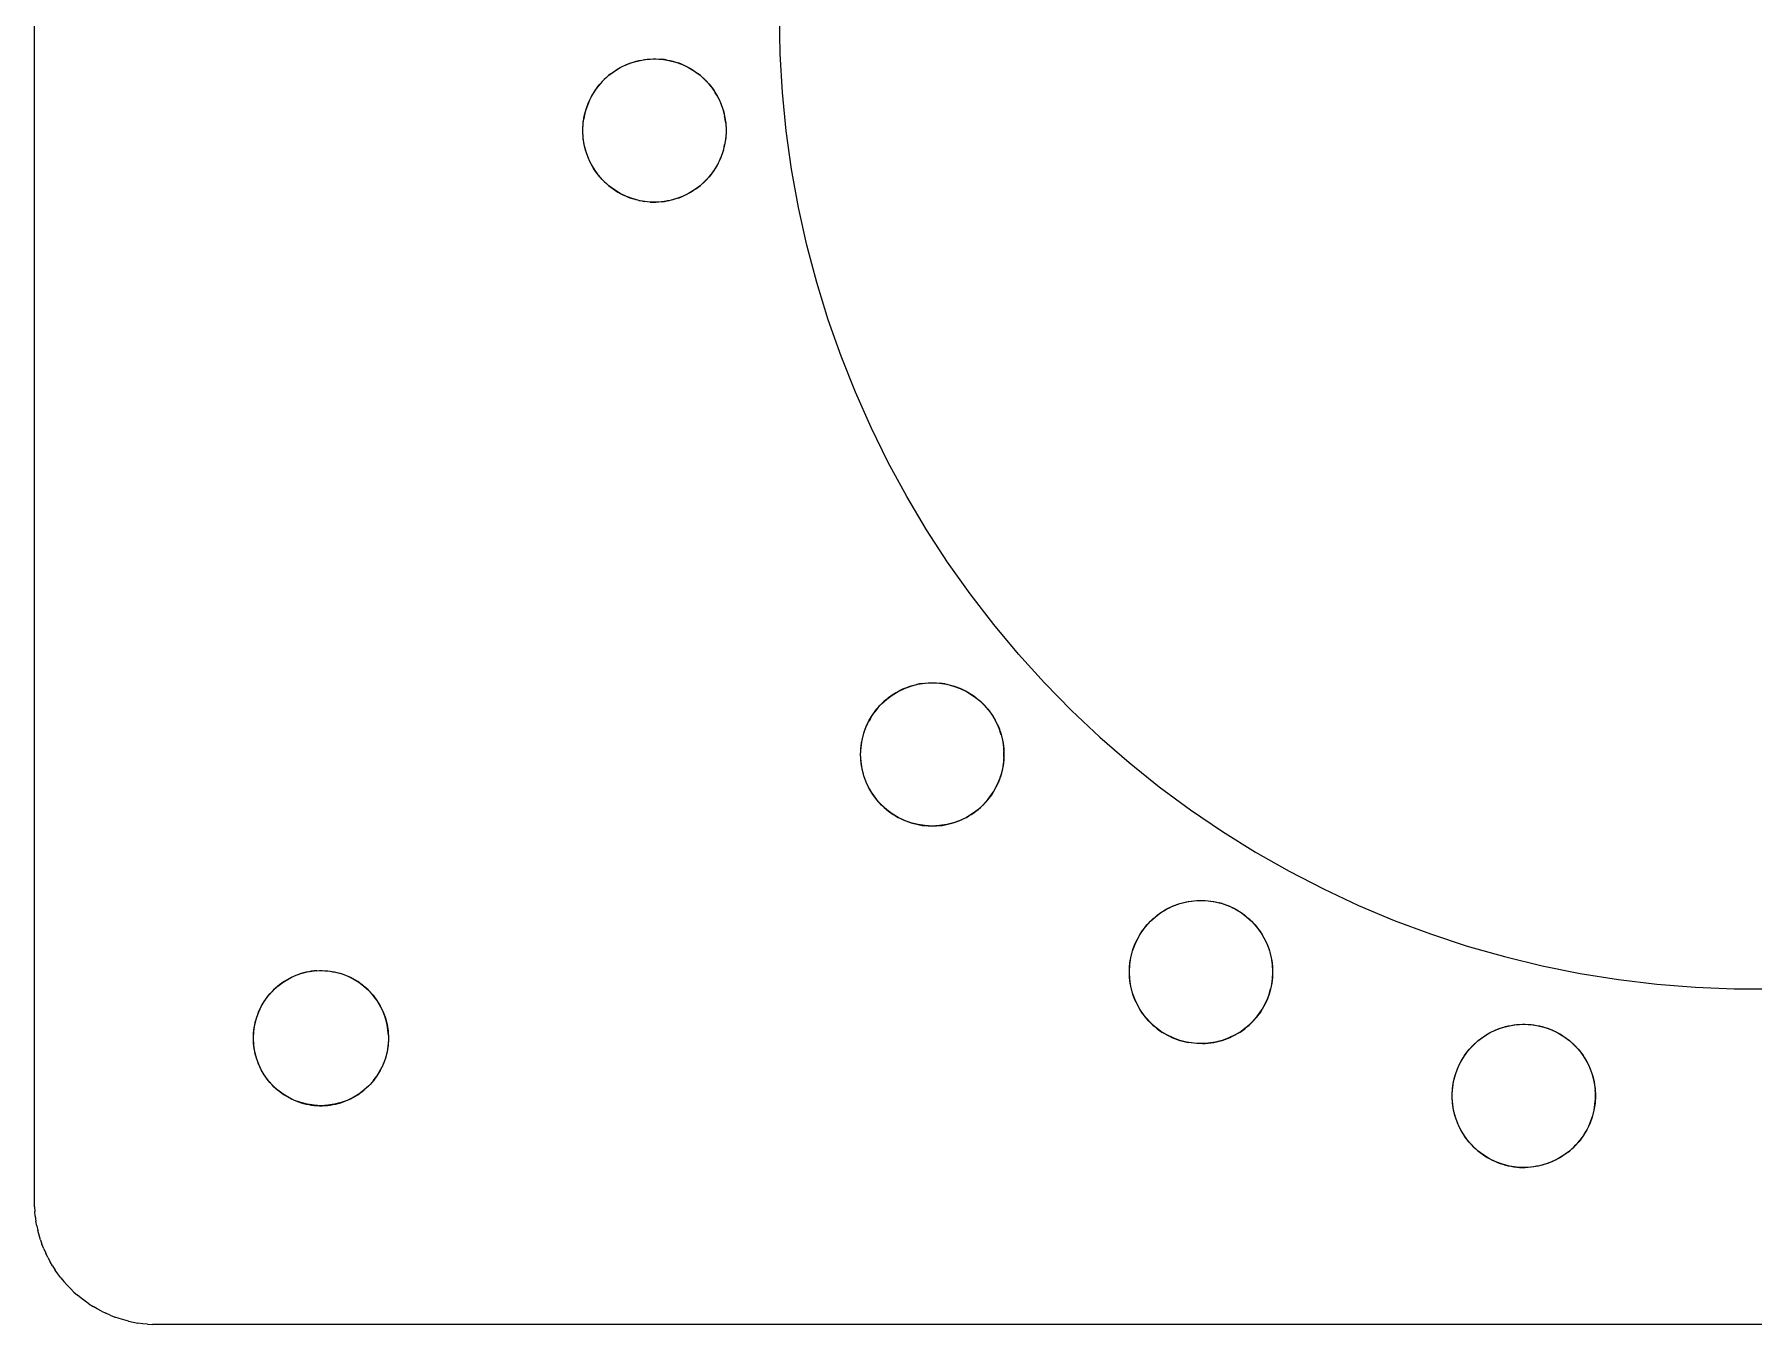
# Model space of a CAD drawing. Header units: millimetres. Extents: x -50 to 192, y -197 to 32.
# Drawn here: x -42 to 0, y -32 to -0.47 of the extents above; entities that cross this region are included whole.
import ezdxf

# ---------------------------------------------------------------- set-up
doc = ezdxf.new("R2010")
doc.units = ezdxf.units.MM
doc.layers.add('TOP_XY', color=7, linetype='Continuous')

msp = doc.modelspace()

# ---------------------------------------------------------------- linework, layer by layer
for centre, radius in [((-26.852, -2.822), 1.75), ((-20.065, -18.067), 1.75), ((-13.5, -23.383), 1.75), ((-35, -25), 1.65), ((-5.614, -26.41), 1.75)]:
    msp.add_circle(centre, radius)
at = {"layer": 'TOP_XY'}
for p, q in [((-42, -29), (-42, 29)), ((-23.781, -0.946), (-23.8, 0)), ((-27.687, -1.284), (-27.625, -1.252)), ((-27.625, -1.252), (-27.562, -1.223)), ((-27.562, -1.223), (-27.498, -1.196)), ((-27.498, -1.196), (-27.432, -1.171)), ((-27.432, -1.171), (-27.366, -1.15)), ((-27.366, -1.15), (-27.299, -1.13)), ((-27.299, -1.13), (-27.232, -1.114)), ((-27.232, -1.114), (-27.164, -1.1)), ((-27.164, -1.1), (-27.095, -1.089)), ((-27.095, -1.089), (-27.026, -1.081)), ((-27.026, -1.081), (-26.956, -1.075)), ((-26.956, -1.075), (-26.887, -1.073)), ((-26.887, -1.073), (-26.817, -1.073)), ((-26.817, -1.073), (-26.748, -1.075)), ((-26.748, -1.075), (-26.678, -1.081)), ((-26.609, -1.089), (-26.678, -1.081)), ((-26.541, -1.1), (-26.609, -1.089)), ((-26.541, -1.1), (-26.472, -1.114)), ((-26.472, -1.114), (-26.405, -1.13)), ((-26.405, -1.13), (-26.338, -1.15)), ((-26.338, -1.15), (-26.272, -1.171)), ((-26.207, -1.196), (-26.272, -1.171)), ((-26.142, -1.223), (-26.207, -1.196)), ((-26.142, -1.223), (-26.079, -1.252)), ((-26.079, -1.252), (-26.018, -1.284)), ((-23.725, -1.891), (-23.781, -0.946)), ((-28.173, -1.674), (-28.217, -1.727)), ((-28.126, -1.622), (-28.173, -1.674)), ((-28.077, -1.573), (-28.126, -1.622)), ((-28.027, -1.525), (-28.077, -1.573)), ((-27.974, -1.479), (-28.027, -1.525)), ((-27.92, -1.436), (-27.974, -1.479)), ((-27.92, -1.436), (-27.864, -1.394)), ((-27.864, -1.394), (-27.806, -1.355)), ((-27.806, -1.355), (-27.747, -1.318)), ((-27.747, -1.318), (-27.687, -1.284)), ((-26.018, -1.284), (-25.957, -1.318)), ((-25.957, -1.318), (-25.898, -1.355)), ((-25.898, -1.355), (-25.84, -1.394)), ((-25.84, -1.394), (-25.784, -1.436)), ((-25.73, -1.479), (-25.784, -1.436)), ((-25.678, -1.525), (-25.73, -1.479)), ((-25.678, -1.525), (-25.627, -1.573)), ((-25.627, -1.573), (-25.578, -1.622)), ((-25.578, -1.622), (-25.532, -1.674)), ((-25.532, -1.674), (-25.487, -1.727)), ((-28.437, -2.081), (-28.466, -2.145)), ((-28.407, -2.018), (-28.437, -2.081)), ((-28.373, -1.957), (-28.407, -2.018)), ((-28.338, -1.898), (-28.373, -1.957)), ((-28.3, -1.839), (-28.338, -1.898)), ((-28.26, -1.782), (-28.3, -1.839)), ((-28.217, -1.727), (-28.26, -1.782)), ((-25.487, -1.727), (-25.445, -1.782)), ((-25.445, -1.782), (-25.404, -1.839)), ((-25.404, -1.839), (-25.366, -1.898)), ((-25.331, -1.957), (-25.366, -1.898)), ((-25.298, -2.018), (-25.331, -1.957)), ((-25.298, -2.018), (-25.267, -2.081)), ((-25.267, -2.081), (-25.239, -2.145)), ((-23.631, -2.833), (-23.725, -1.891)), ((-28.568, -2.477), (-28.58, -2.545)), ((-28.553, -2.409), (-28.568, -2.477)), ((-28.535, -2.341), (-28.553, -2.409)), ((-28.514, -2.275), (-28.535, -2.341)), ((-28.491, -2.209), (-28.514, -2.275)), ((-28.466, -2.145), (-28.491, -2.209)), ((-25.239, -2.145), (-25.213, -2.209)), ((-25.213, -2.209), (-25.19, -2.275)), ((-25.19, -2.275), (-25.169, -2.341)), ((-25.169, -2.341), (-25.152, -2.409)), ((-25.152, -2.409), (-25.137, -2.477)), ((-25.124, -2.545), (-25.137, -2.477)), ((-28.602, -2.822), (-28.601, -2.753)), ((-28.601, -2.892), (-28.602, -2.822)), ((-28.601, -2.753), (-28.597, -2.683)), ((-28.597, -2.961), (-28.601, -2.892)), ((-28.597, -2.683), (-28.59, -2.614)), ((-28.59, -2.614), (-28.58, -2.545)), ((-25.115, -2.614), (-25.124, -2.545)), ((-25.115, -2.614), (-25.108, -2.683)), ((-25.108, -2.683), (-25.103, -2.753)), ((-25.103, -2.892), (-25.108, -2.961)), ((-25.103, -2.753), (-25.102, -2.822)), ((-25.102, -2.822), (-25.103, -2.892)), ((-23.5, -3.77), (-23.631, -2.833)), ((-28.59, -3.031), (-28.597, -2.961)), ((-28.58, -3.099), (-28.59, -3.031)), ((-28.568, -3.168), (-28.58, -3.099)), ((-28.553, -3.236), (-28.568, -3.168)), ((-28.535, -3.303), (-28.553, -3.236)), ((-28.514, -3.37), (-28.535, -3.303)), ((-25.169, -3.303), (-25.19, -3.37)), ((-25.169, -3.303), (-25.152, -3.236)), ((-25.152, -3.236), (-25.137, -3.168)), ((-25.124, -3.099), (-25.137, -3.168)), ((-25.115, -3.031), (-25.124, -3.099)), ((-25.108, -2.961), (-25.115, -3.031)), ((-28.491, -3.435), (-28.514, -3.37)), ((-28.466, -3.5), (-28.491, -3.435)), ((-28.437, -3.564), (-28.466, -3.5)), ((-28.407, -3.626), (-28.437, -3.564)), ((-28.373, -3.687), (-28.407, -3.626)), ((-28.338, -3.747), (-28.373, -3.687)), ((-28.3, -3.805), (-28.338, -3.747)), ((-25.404, -3.805), (-25.366, -3.747)), ((-25.331, -3.687), (-25.366, -3.747)), ((-25.298, -3.626), (-25.331, -3.687)), ((-25.298, -3.626), (-25.267, -3.564)), ((-25.267, -3.564), (-25.239, -3.5)), ((-25.213, -3.435), (-25.239, -3.5)), ((-25.19, -3.37), (-25.213, -3.435)), ((-23.331, -4.701), (-23.5, -3.77)), ((-28.26, -3.862), (-28.3, -3.805)), ((-28.217, -3.917), (-28.26, -3.862)), ((-28.173, -3.971), (-28.217, -3.917)), ((-28.126, -4.022), (-28.173, -3.971)), ((-28.077, -4.072), (-28.126, -4.022)), ((-28.077, -4.072), (-28.027, -4.12)), ((-28.027, -4.12), (-27.974, -4.165)), ((-27.974, -4.165), (-27.92, -4.209)), ((-25.784, -4.209), (-25.73, -4.165)), ((-25.678, -4.12), (-25.73, -4.165)), ((-25.627, -4.072), (-25.678, -4.12)), ((-25.578, -4.022), (-25.627, -4.072)), ((-25.532, -3.971), (-25.578, -4.022)), ((-25.487, -3.917), (-25.532, -3.971)), ((-25.445, -3.862), (-25.487, -3.917)), ((-25.445, -3.862), (-25.404, -3.805)), ((-27.92, -4.209), (-27.864, -4.25)), ((-27.864, -4.25), (-27.806, -4.289)), ((-27.806, -4.289), (-27.747, -4.326)), ((-27.747, -4.326), (-27.687, -4.36)), ((-27.687, -4.36), (-27.625, -4.392)), ((-27.625, -4.392), (-27.562, -4.422)), ((-27.562, -4.422), (-27.498, -4.449)), ((-27.498, -4.449), (-27.432, -4.473)), ((-27.432, -4.473), (-27.366, -4.495)), ((-27.299, -4.514), (-27.366, -4.495)), ((-27.232, -4.531), (-27.299, -4.514)), ((-27.232, -4.531), (-27.164, -4.544)), ((-27.164, -4.544), (-27.095, -4.555)), ((-27.026, -4.564), (-27.095, -4.555)), ((-26.956, -4.569), (-27.026, -4.564)), ((-26.956, -4.569), (-26.887, -4.572)), ((-26.887, -4.572), (-26.817, -4.572)), ((-26.748, -4.569), (-26.817, -4.572)), ((-26.678, -4.564), (-26.748, -4.569)), ((-26.678, -4.564), (-26.609, -4.555)), ((-26.609, -4.555), (-26.541, -4.544)), ((-26.472, -4.531), (-26.541, -4.544)), ((-26.405, -4.514), (-26.472, -4.531)), ((-26.338, -4.495), (-26.405, -4.514)), ((-26.272, -4.473), (-26.338, -4.495)), ((-26.272, -4.473), (-26.207, -4.449)), ((-26.207, -4.449), (-26.142, -4.422)), ((-26.079, -4.392), (-26.142, -4.422)), ((-26.018, -4.36), (-26.079, -4.392)), ((-25.957, -4.326), (-26.018, -4.36)), ((-25.898, -4.289), (-25.957, -4.326)), ((-25.84, -4.25), (-25.898, -4.289)), ((-25.84, -4.25), (-25.784, -4.209)), ((-23.126, -5.625), (-23.331, -4.701)), ((-22.884, -6.54), (-23.126, -5.625)), ((-22.606, -7.445), (-22.884, -6.54)), ((-22.292, -8.337), (-22.606, -7.445)), ((-21.943, -9.217), (-22.292, -8.337)), ((-21.559, -10.082), (-21.943, -9.217)), ((-21.141, -10.931), (-21.559, -10.082)), ((-20.69, -11.763), (-21.141, -10.931)), ((-20.206, -12.576), (-20.69, -11.763)), ((-19.69, -13.37), (-20.206, -12.576)), ((-19.143, -14.142), (-19.69, -13.37)), ((-18.565, -14.892), (-19.143, -14.142)), ((-17.959, -15.618), (-18.565, -14.892)), ((-17.324, -16.32), (-17.959, -15.618)), ((-20.579, -16.394), (-20.512, -16.375)), ((-20.512, -16.375), (-20.445, -16.358)), ((-20.376, -16.344), (-20.445, -16.358)), ((-20.308, -16.333), (-20.376, -16.344)), ((-20.308, -16.333), (-20.239, -16.325)), ((-20.239, -16.325), (-20.169, -16.32)), ((-20.169, -16.32), (-20.1, -16.317)), ((-20.1, -16.317), (-20.03, -16.317)), ((-20.03, -16.317), (-19.961, -16.32)), ((-19.961, -16.32), (-19.891, -16.325)), ((-19.822, -16.333), (-19.891, -16.325)), ((-19.753, -16.344), (-19.822, -16.333)), ((-19.753, -16.344), (-19.685, -16.358)), ((-19.685, -16.358), (-19.618, -16.375)), ((-19.618, -16.375), (-19.551, -16.394)), ((-16.661, -16.996), (-17.324, -16.32)), ((-21.29, -16.817), (-21.239, -16.769)), ((-21.187, -16.723), (-21.239, -16.769)), ((-21.133, -16.68), (-21.187, -16.723)), ((-21.133, -16.68), (-21.077, -16.639)), ((-21.077, -16.639), (-21.019, -16.599)), ((-21.019, -16.599), (-20.96, -16.563)), ((-20.96, -16.563), (-20.899, -16.528)), ((-20.838, -16.496), (-20.899, -16.528)), ((-20.775, -16.467), (-20.838, -16.496)), ((-20.775, -16.467), (-20.71, -16.44)), ((-20.71, -16.44), (-20.645, -16.416)), ((-20.645, -16.416), (-20.579, -16.394)), ((-19.551, -16.394), (-19.485, -16.416)), ((-19.485, -16.416), (-19.419, -16.44)), ((-19.419, -16.44), (-19.355, -16.467)), ((-19.355, -16.467), (-19.292, -16.496)), ((-19.23, -16.528), (-19.292, -16.496)), ((-19.17, -16.563), (-19.23, -16.528)), ((-19.17, -16.563), (-19.111, -16.599)), ((-19.111, -16.599), (-19.053, -16.639)), ((-19.053, -16.639), (-18.997, -16.68)), ((-18.997, -16.68), (-18.943, -16.723)), ((-18.943, -16.723), (-18.89, -16.769)), ((-18.89, -16.769), (-18.84, -16.817)), ((-21.586, -17.202), (-21.619, -17.263)), ((-21.551, -17.142), (-21.586, -17.202)), ((-21.551, -17.142), (-21.513, -17.083)), ((-21.513, -17.083), (-21.472, -17.027)), ((-21.43, -16.972), (-21.472, -17.027)), ((-21.385, -16.918), (-21.43, -16.972)), ((-21.385, -16.918), (-21.339, -16.867)), ((-21.339, -16.867), (-21.29, -16.817)), ((-18.84, -16.817), (-18.791, -16.867)), ((-18.744, -16.918), (-18.791, -16.867)), ((-18.7, -16.972), (-18.744, -16.918)), ((-18.7, -16.972), (-18.657, -17.027)), ((-18.657, -17.027), (-18.617, -17.083)), ((-18.617, -17.083), (-18.579, -17.142)), ((-18.579, -17.142), (-18.544, -17.202)), ((-18.544, -17.202), (-18.51, -17.263)), ((-16.661, -16.996), (-15.972, -17.645)), ((-21.765, -17.653), (-21.748, -17.586)), ((-21.748, -17.586), (-21.727, -17.519)), ((-21.727, -17.519), (-21.704, -17.453)), ((-21.704, -17.453), (-21.678, -17.389)), ((-21.678, -17.389), (-21.65, -17.325)), ((-21.65, -17.325), (-21.619, -17.263)), ((-18.51, -17.263), (-18.48, -17.325)), ((-18.48, -17.325), (-18.451, -17.389)), ((-18.451, -17.389), (-18.426, -17.453)), ((-18.403, -17.519), (-18.426, -17.453)), ((-18.382, -17.586), (-18.403, -17.519)), ((-18.382, -17.586), (-18.364, -17.653)), ((-21.815, -18.067), (-21.814, -17.997)), ((-21.814, -17.997), (-21.809, -17.927)), ((-21.809, -17.927), (-21.802, -17.858)), ((-21.802, -17.858), (-21.793, -17.789)), ((-21.793, -17.789), (-21.78, -17.721)), ((-21.78, -17.721), (-21.765, -17.653)), ((-18.364, -17.653), (-18.349, -17.721)), ((-18.349, -17.721), (-18.337, -17.789)), ((-18.337, -17.789), (-18.327, -17.858)), ((-18.327, -17.858), (-18.32, -17.927)), ((-18.32, -17.927), (-18.316, -17.997)), ((-18.315, -18.067), (-18.316, -17.997)), ((-15.972, -17.645), (-15.258, -18.266)), ((-21.814, -18.136), (-21.815, -18.067)), ((-21.809, -18.206), (-21.814, -18.136)), ((-21.802, -18.275), (-21.809, -18.206)), ((-21.793, -18.344), (-21.802, -18.275)), ((-21.78, -18.412), (-21.793, -18.344)), ((-21.765, -18.48), (-21.78, -18.412)), ((-18.349, -18.412), (-18.364, -18.48)), ((-18.337, -18.344), (-18.349, -18.412)), ((-18.327, -18.275), (-18.337, -18.344)), ((-18.32, -18.206), (-18.327, -18.275)), ((-18.316, -18.136), (-18.32, -18.206)), ((-18.316, -18.136), (-18.315, -18.067)), ((-15.258, -18.266), (-14.52, -18.858)), ((-21.748, -18.547), (-21.765, -18.48)), ((-21.727, -18.614), (-21.748, -18.547)), ((-21.704, -18.68), (-21.727, -18.614)), ((-21.678, -18.744), (-21.704, -18.68)), ((-21.65, -18.808), (-21.678, -18.744)), ((-21.619, -18.87), (-21.65, -18.808)), ((-21.586, -18.931), (-21.619, -18.87)), ((-18.51, -18.87), (-18.544, -18.931)), ((-18.48, -18.808), (-18.51, -18.87)), ((-18.451, -18.744), (-18.48, -18.808)), ((-18.426, -18.68), (-18.451, -18.744)), ((-18.403, -18.614), (-18.426, -18.68)), ((-18.382, -18.547), (-18.403, -18.614)), ((-18.364, -18.48), (-18.382, -18.547)), ((-14.52, -18.858), (-13.759, -19.42)), ((-21.551, -18.991), (-21.586, -18.931)), ((-21.513, -19.05), (-21.551, -18.991)), ((-21.472, -19.106), (-21.513, -19.05)), ((-21.43, -19.162), (-21.472, -19.106)), ((-21.385, -19.215), (-21.43, -19.162)), ((-21.339, -19.267), (-21.385, -19.215)), ((-21.29, -19.316), (-21.339, -19.267)), ((-21.29, -19.316), (-21.239, -19.364)), ((-18.89, -19.364), (-18.84, -19.316)), ((-18.84, -19.316), (-18.791, -19.267)), ((-18.791, -19.267), (-18.744, -19.215)), ((-18.744, -19.215), (-18.7, -19.162)), ((-18.7, -19.162), (-18.657, -19.106)), ((-18.657, -19.106), (-18.617, -19.05)), ((-18.617, -19.05), (-18.579, -18.991)), ((-18.544, -18.931), (-18.579, -18.991)), ((-21.239, -19.364), (-21.187, -19.41)), ((-21.187, -19.41), (-21.133, -19.453)), ((-21.133, -19.453), (-21.077, -19.494)), ((-21.077, -19.494), (-21.019, -19.534)), ((-21.019, -19.534), (-20.96, -19.57)), ((-20.96, -19.57), (-20.899, -19.605)), ((-20.899, -19.605), (-20.838, -19.637)), ((-20.838, -19.637), (-20.775, -19.666)), ((-20.775, -19.666), (-20.71, -19.693)), ((-20.71, -19.693), (-20.645, -19.717)), ((-20.645, -19.717), (-20.579, -19.739)), ((-20.579, -19.739), (-20.512, -19.758)), ((-19.618, -19.758), (-19.551, -19.739)), ((-19.551, -19.739), (-19.485, -19.717)), ((-19.485, -19.717), (-19.419, -19.693)), ((-19.419, -19.693), (-19.355, -19.666)), ((-19.355, -19.666), (-19.292, -19.637)), ((-19.292, -19.637), (-19.23, -19.605)), ((-19.23, -19.605), (-19.17, -19.57)), ((-19.17, -19.57), (-19.111, -19.534)), ((-19.111, -19.534), (-19.053, -19.494)), ((-19.053, -19.494), (-18.997, -19.453)), ((-18.997, -19.453), (-18.943, -19.41)), ((-18.943, -19.41), (-18.89, -19.364)), ((-13.759, -19.42), (-12.976, -19.952)), ((-20.512, -19.758), (-20.445, -19.775)), ((-20.445, -19.775), (-20.376, -19.789)), ((-20.376, -19.789), (-20.308, -19.8)), ((-20.308, -19.8), (-20.239, -19.808)), ((-20.239, -19.808), (-20.169, -19.813)), ((-20.169, -19.813), (-20.1, -19.816)), ((-20.1, -19.816), (-20.03, -19.816)), ((-20.03, -19.816), (-19.961, -19.813)), ((-19.961, -19.813), (-19.891, -19.808)), ((-19.891, -19.808), (-19.822, -19.8)), ((-19.822, -19.8), (-19.753, -19.789)), ((-19.753, -19.789), (-19.685, -19.775)), ((-19.685, -19.775), (-19.618, -19.758)), ((-12.976, -19.952), (-12.172, -20.452)), ((-12.172, -20.452), (-11.349, -20.92)), ((-11.349, -20.92), (-10.509, -21.354)), ((-10.509, -21.354), (-9.652, -21.755)), ((-14.335, -21.844), (-14.273, -21.813)), ((-14.273, -21.813), (-14.21, -21.783)), ((-14.21, -21.783), (-14.146, -21.756)), ((-14.146, -21.756), (-14.08, -21.732)), ((-14.08, -21.732), (-14.014, -21.71)), ((-14.014, -21.71), (-13.947, -21.691)), ((-13.947, -21.691), (-13.88, -21.674)), ((-13.88, -21.674), (-13.811, -21.661)), ((-13.811, -21.661), (-13.743, -21.65)), ((-13.743, -21.65), (-13.674, -21.641)), ((-13.674, -21.641), (-13.604, -21.636)), ((-13.604, -21.636), (-13.535, -21.633)), ((-13.535, -21.633), (-13.465, -21.633)), ((-13.465, -21.633), (-13.396, -21.636)), ((-13.396, -21.636), (-13.326, -21.641)), ((-13.326, -21.641), (-13.257, -21.65)), ((-13.257, -21.65), (-13.189, -21.661)), ((-13.189, -21.661), (-13.12, -21.674)), ((-13.12, -21.674), (-13.053, -21.691)), ((-12.986, -21.71), (-13.053, -21.691)), ((-12.986, -21.71), (-12.92, -21.732)), ((-12.92, -21.732), (-12.854, -21.756)), ((-12.854, -21.756), (-12.79, -21.783)), ((-12.79, -21.783), (-12.727, -21.813)), ((-12.727, -21.813), (-12.665, -21.844)), ((-9.652, -21.755), (-8.779, -22.122)), ((-14.865, -22.288), (-14.82, -22.234)), ((-14.82, -22.234), (-14.774, -22.183)), ((-14.774, -22.183), (-14.725, -22.133)), ((-14.725, -22.133), (-14.674, -22.085)), ((-14.674, -22.085), (-14.622, -22.04)), ((-14.622, -22.04), (-14.568, -21.996)), ((-14.568, -21.996), (-14.512, -21.955)), ((-14.512, -21.955), (-14.454, -21.916)), ((-14.454, -21.916), (-14.395, -21.879)), ((-14.395, -21.879), (-14.335, -21.844)), ((-12.665, -21.844), (-12.605, -21.879)), ((-12.605, -21.879), (-12.546, -21.916)), ((-12.546, -21.916), (-12.488, -21.955)), ((-12.488, -21.955), (-12.432, -21.996)), ((-12.432, -21.996), (-12.378, -22.04)), ((-12.378, -22.04), (-12.326, -22.085)), ((-12.326, -22.085), (-12.275, -22.133)), ((-12.275, -22.133), (-12.226, -22.183)), ((-12.226, -22.183), (-12.18, -22.234)), ((-12.18, -22.234), (-12.135, -22.288)), ((-8.779, -22.122), (-7.893, -22.453)), ((-15.113, -22.705), (-15.085, -22.641)), ((-15.085, -22.641), (-15.054, -22.579)), ((-15.054, -22.579), (-15.021, -22.518)), ((-15.021, -22.518), (-14.986, -22.458)), ((-14.986, -22.458), (-14.948, -22.4)), ((-14.948, -22.4), (-14.908, -22.343)), ((-14.908, -22.343), (-14.865, -22.288)), ((-12.135, -22.288), (-12.092, -22.343)), ((-12.092, -22.343), (-12.052, -22.4)), ((-12.052, -22.4), (-12.014, -22.458)), ((-12.014, -22.458), (-11.979, -22.518)), ((-11.979, -22.518), (-11.946, -22.579)), ((-11.946, -22.579), (-11.915, -22.641)), ((-11.915, -22.641), (-11.887, -22.705)), ((-7.893, -22.453), (-6.994, -22.749)), ((-15.228, -23.105), (-15.216, -23.037)), ((-15.216, -23.037), (-15.2, -22.969)), ((-15.2, -22.969), (-15.183, -22.902)), ((-15.183, -22.902), (-15.162, -22.835)), ((-15.162, -22.835), (-15.139, -22.77)), ((-15.139, -22.77), (-15.113, -22.705)), ((-11.887, -22.705), (-11.861, -22.77)), ((-11.861, -22.77), (-11.838, -22.835)), ((-11.838, -22.835), (-11.817, -22.902)), ((-11.817, -22.902), (-11.8, -22.969)), ((-11.8, -22.969), (-11.784, -23.037)), ((-11.784, -23.037), (-11.772, -23.105)), ((-6.994, -22.749), (-6.084, -23.009)), ((-6.084, -23.009), (-5.164, -23.233)), ((-35.729, -23.52), (-35.787, -23.55)), ((-35.669, -23.492), (-35.729, -23.52)), ((-35.609, -23.466), (-35.669, -23.492)), ((-35.547, -23.443), (-35.609, -23.466)), ((-35.485, -23.423), (-35.547, -23.443)), ((-35.422, -23.405), (-35.485, -23.423)), ((-35.358, -23.389), (-35.422, -23.405)), ((-35.294, -23.376), (-35.358, -23.389)), ((-35.229, -23.366), (-35.294, -23.376)), ((-35.164, -23.358), (-35.229, -23.366)), ((-35.098, -23.353), (-35.164, -23.358)), ((-35.098, -23.353), (-35.033, -23.35)), ((-35.033, -23.35), (-34.967, -23.35)), ((-34.967, -23.35), (-34.902, -23.353)), ((-34.902, -23.353), (-34.836, -23.358)), ((-34.836, -23.358), (-34.771, -23.366)), ((-34.771, -23.366), (-34.706, -23.376)), ((-34.706, -23.376), (-34.642, -23.389)), ((-34.642, -23.389), (-34.578, -23.405)), ((-34.578, -23.405), (-34.515, -23.423)), ((-34.453, -23.443), (-34.515, -23.423)), ((-34.391, -23.466), (-34.453, -23.443)), ((-34.331, -23.492), (-34.391, -23.466)), ((-34.271, -23.52), (-34.331, -23.492)), ((-34.213, -23.55), (-34.271, -23.52)), ((-15.25, -23.383), (-15.249, -23.313)), ((-15.249, -23.452), (-15.25, -23.383)), ((-15.249, -23.313), (-15.244, -23.244)), ((-15.244, -23.522), (-15.249, -23.452)), ((-15.244, -23.244), (-15.238, -23.174)), ((-15.238, -23.174), (-15.228, -23.105)), ((-11.772, -23.105), (-11.762, -23.174)), ((-11.762, -23.174), (-11.756, -23.244)), ((-11.756, -23.244), (-11.751, -23.313)), ((-11.751, -23.452), (-11.756, -23.522)), ((-11.751, -23.313), (-11.75, -23.383)), ((-11.75, -23.383), (-11.751, -23.452)), ((-5.164, -23.233), (-4.236, -23.42)), ((-4.236, -23.42), (-3.302, -23.57)), ((-36.287, -23.968), (-36.245, -23.917)), ((-36.245, -23.917), (-36.201, -23.869)), ((-36.155, -23.822), (-36.201, -23.869)), ((-36.107, -23.777), (-36.155, -23.822)), ((-36.058, -23.734), (-36.107, -23.777)), ((-36.007, -23.693), (-36.058, -23.734)), ((-35.954, -23.654), (-36.007, -23.693)), ((-35.9, -23.617), (-35.954, -23.654)), ((-35.844, -23.582), (-35.9, -23.617)), ((-35.787, -23.55), (-35.844, -23.582)), ((-34.156, -23.582), (-34.213, -23.55)), ((-34.1, -23.617), (-34.156, -23.582)), ((-34.046, -23.654), (-34.1, -23.617)), ((-33.993, -23.693), (-34.046, -23.654)), ((-33.942, -23.734), (-33.993, -23.693)), ((-33.893, -23.777), (-33.942, -23.734)), ((-33.845, -23.822), (-33.893, -23.777)), ((-33.799, -23.869), (-33.845, -23.822)), ((-33.755, -23.917), (-33.799, -23.869)), ((-33.713, -23.968), (-33.755, -23.917)), ((-15.238, -23.591), (-15.244, -23.522)), ((-15.228, -23.66), (-15.238, -23.591)), ((-15.216, -23.728), (-15.228, -23.66)), ((-15.2, -23.796), (-15.216, -23.728)), ((-15.183, -23.864), (-15.2, -23.796)), ((-15.162, -23.93), (-15.183, -23.864)), ((-15.139, -23.996), (-15.162, -23.93)), ((-11.861, -23.996), (-11.838, -23.93)), ((-11.838, -23.93), (-11.817, -23.864)), ((-11.817, -23.864), (-11.8, -23.796)), ((-11.784, -23.728), (-11.8, -23.796)), ((-11.772, -23.66), (-11.784, -23.728)), ((-11.762, -23.591), (-11.772, -23.66)), ((-11.756, -23.522), (-11.762, -23.591)), ((-3.302, -23.57), (-2.362, -23.682)), ((-2.362, -23.682), (-1.419, -23.758)), ((-1.419, -23.758), (-0.473, -23.795)), ((-0.473, -23.795), (0.473, -23.795)), ((-36.521, -24.361), (-36.495, -24.301)), ((-36.495, -24.301), (-36.466, -24.242)), ((-36.466, -24.242), (-36.434, -24.184)), ((-36.434, -24.184), (-36.401, -24.128)), ((-36.401, -24.128), (-36.365, -24.073)), ((-36.365, -24.073), (-36.327, -24.02)), ((-36.327, -24.02), (-36.287, -23.968)), ((-33.673, -24.02), (-33.713, -23.968)), ((-33.635, -24.073), (-33.673, -24.02)), ((-33.599, -24.128), (-33.635, -24.073)), ((-33.566, -24.184), (-33.599, -24.128)), ((-33.534, -24.242), (-33.566, -24.184)), ((-33.505, -24.301), (-33.534, -24.242)), ((-33.479, -24.361), (-33.505, -24.301)), ((-15.113, -24.06), (-15.139, -23.996)), ((-15.085, -24.124), (-15.113, -24.06)), ((-15.054, -24.186), (-15.085, -24.124)), ((-15.021, -24.248), (-15.054, -24.186)), ((-14.986, -24.307), (-15.021, -24.248)), ((-14.948, -24.366), (-14.986, -24.307)), ((-12.052, -24.366), (-12.014, -24.307)), ((-12.014, -24.307), (-11.979, -24.248)), ((-11.979, -24.248), (-11.946, -24.186)), ((-11.946, -24.186), (-11.915, -24.124)), ((-11.915, -24.124), (-11.887, -24.06)), ((-11.887, -24.06), (-11.861, -23.996)), ((-36.638, -24.804), (-36.629, -24.739)), ((-36.629, -24.739), (-36.617, -24.674)), ((-36.617, -24.674), (-36.603, -24.61)), ((-36.603, -24.61), (-36.586, -24.547)), ((-36.586, -24.547), (-36.567, -24.484)), ((-36.567, -24.484), (-36.545, -24.422)), ((-36.545, -24.422), (-36.521, -24.361)), ((-33.455, -24.422), (-33.479, -24.361)), ((-33.433, -24.484), (-33.455, -24.422)), ((-33.414, -24.547), (-33.433, -24.484)), ((-33.397, -24.61), (-33.414, -24.547)), ((-33.383, -24.674), (-33.397, -24.61)), ((-33.371, -24.739), (-33.383, -24.674)), ((-33.362, -24.804), (-33.371, -24.739)), ((-14.908, -24.423), (-14.948, -24.366)), ((-14.865, -24.478), (-14.908, -24.423)), ((-14.82, -24.531), (-14.865, -24.478)), ((-14.774, -24.583), (-14.82, -24.531)), ((-14.725, -24.632), (-14.774, -24.583)), ((-14.725, -24.632), (-14.674, -24.68)), ((-14.674, -24.68), (-14.622, -24.726)), ((-14.622, -24.726), (-14.568, -24.769)), ((-14.568, -24.769), (-14.512, -24.811)), ((-12.488, -24.811), (-12.432, -24.769)), ((-12.432, -24.769), (-12.378, -24.726)), ((-12.378, -24.726), (-12.326, -24.68)), ((-12.326, -24.68), (-12.275, -24.632)), ((-12.275, -24.632), (-12.226, -24.583)), ((-12.226, -24.583), (-12.18, -24.531)), ((-12.18, -24.531), (-12.135, -24.478)), ((-12.135, -24.478), (-12.092, -24.423)), ((-12.092, -24.423), (-12.052, -24.366)), ((-6.259, -24.783), (-6.194, -24.759)), ((-6.194, -24.759), (-6.128, -24.737)), ((-6.128, -24.737), (-6.061, -24.718)), ((-6.061, -24.718), (-5.993, -24.702)), ((-5.993, -24.702), (-5.925, -24.688)), ((-5.925, -24.688), (-5.856, -24.677)), ((-5.856, -24.677), (-5.787, -24.669)), ((-5.787, -24.669), (-5.718, -24.663)), ((-5.718, -24.663), (-5.648, -24.66)), ((-5.648, -24.66), (-5.579, -24.66)), ((-5.579, -24.66), (-5.509, -24.663)), ((-5.509, -24.663), (-5.44, -24.669)), ((-5.44, -24.669), (-5.371, -24.677)), ((-5.371, -24.677), (-5.302, -24.688)), ((-5.302, -24.688), (-5.234, -24.702)), ((-5.234, -24.702), (-5.166, -24.718)), ((-5.166, -24.718), (-5.099, -24.737)), ((-5.099, -24.737), (-5.033, -24.759)), ((-5.033, -24.759), (-4.968, -24.783)), ((-36.65, -25), (-36.649, -24.934)), ((-36.649, -25.066), (-36.65, -25)), ((-36.649, -24.934), (-36.645, -24.869)), ((-36.645, -25.131), (-36.649, -25.066)), ((-36.645, -24.869), (-36.638, -24.804)), ((-36.638, -25.196), (-36.645, -25.131)), ((-36.629, -25.261), (-36.638, -25.196)), ((-33.362, -25.196), (-33.371, -25.261)), ((-33.355, -24.869), (-33.362, -24.804)), ((-33.355, -25.131), (-33.362, -25.196)), ((-33.351, -24.934), (-33.355, -24.869)), ((-33.351, -25.066), (-33.355, -25.131)), ((-33.351, -24.934), (-33.35, -25)), ((-33.35, -25), (-33.351, -25.066)), ((-14.512, -24.811), (-14.454, -24.85)), ((-14.454, -24.85), (-14.395, -24.886)), ((-14.395, -24.886), (-14.335, -24.921)), ((-14.335, -24.921), (-14.273, -24.953)), ((-14.273, -24.953), (-14.21, -24.982)), ((-14.21, -24.982), (-14.146, -25.009)), ((-14.146, -25.009), (-14.08, -25.034)), ((-14.08, -25.034), (-14.014, -25.055)), ((-14.014, -25.055), (-13.947, -25.075)), ((-13.947, -25.075), (-13.88, -25.091)), ((-13.88, -25.091), (-13.811, -25.105)), ((-13.743, -25.116), (-13.811, -25.105)), ((-13.674, -25.124), (-13.743, -25.116)), ((-13.604, -25.13), (-13.674, -25.124)), ((-13.535, -25.132), (-13.604, -25.13)), ((-13.465, -25.132), (-13.535, -25.132)), ((-13.465, -25.132), (-13.396, -25.13)), ((-13.396, -25.13), (-13.326, -25.124)), ((-13.326, -25.124), (-13.257, -25.116)), ((-13.257, -25.116), (-13.189, -25.105)), ((-13.189, -25.105), (-13.12, -25.091)), ((-13.12, -25.091), (-13.053, -25.075)), ((-13.053, -25.075), (-12.986, -25.055)), ((-12.986, -25.055), (-12.92, -25.034)), ((-12.92, -25.034), (-12.854, -25.009)), ((-12.854, -25.009), (-12.79, -24.982)), ((-12.79, -24.982), (-12.727, -24.953)), ((-12.727, -24.953), (-12.665, -24.921)), ((-12.665, -24.921), (-12.605, -24.886)), ((-12.605, -24.886), (-12.546, -24.85)), ((-12.546, -24.85), (-12.488, -24.811)), ((-6.887, -25.21), (-6.839, -25.16)), ((-6.839, -25.16), (-6.788, -25.113)), ((-6.788, -25.113), (-6.736, -25.067)), ((-6.736, -25.067), (-6.681, -25.023)), ((-6.681, -25.023), (-6.625, -24.982)), ((-6.625, -24.982), (-6.568, -24.943)), ((-6.568, -24.943), (-6.509, -24.906)), ((-6.509, -24.906), (-6.448, -24.872)), ((-6.448, -24.872), (-6.386, -24.84)), ((-6.386, -24.84), (-6.323, -24.81)), ((-6.323, -24.81), (-6.259, -24.783)), ((-4.968, -24.783), (-4.904, -24.81)), ((-4.904, -24.81), (-4.841, -24.84)), ((-4.841, -24.84), (-4.779, -24.872)), ((-4.779, -24.872), (-4.719, -24.906)), ((-4.719, -24.906), (-4.66, -24.943)), ((-4.66, -24.943), (-4.602, -24.982)), ((-4.602, -24.982), (-4.546, -25.023)), ((-4.546, -25.023), (-4.492, -25.067)), ((-4.492, -25.067), (-4.439, -25.113)), ((-4.439, -25.113), (-4.389, -25.16)), ((-4.389, -25.16), (-4.34, -25.21)), ((-36.617, -25.326), (-36.629, -25.261)), ((-36.603, -25.39), (-36.617, -25.326)), ((-36.586, -25.453), (-36.603, -25.39)), ((-36.567, -25.516), (-36.586, -25.453)), ((-36.545, -25.578), (-36.567, -25.516)), ((-36.521, -25.639), (-36.545, -25.578)), ((-33.455, -25.578), (-33.479, -25.639)), ((-33.433, -25.516), (-33.455, -25.578)), ((-33.414, -25.453), (-33.433, -25.516)), ((-33.397, -25.39), (-33.414, -25.453)), ((-33.383, -25.326), (-33.397, -25.39)), ((-33.371, -25.261), (-33.383, -25.326)), ((-7.199, -25.669), (-7.168, -25.606)), ((-7.168, -25.606), (-7.135, -25.545)), ((-7.135, -25.545), (-7.099, -25.485)), ((-7.099, -25.485), (-7.061, -25.427)), ((-7.061, -25.427), (-7.021, -25.37)), ((-7.021, -25.37), (-6.979, -25.315)), ((-6.979, -25.315), (-6.934, -25.262)), ((-6.934, -25.262), (-6.887, -25.21)), ((-4.34, -25.21), (-4.293, -25.262)), ((-4.293, -25.262), (-4.249, -25.315)), ((-4.249, -25.315), (-4.206, -25.37)), ((-4.206, -25.37), (-4.166, -25.427)), ((-4.166, -25.427), (-4.128, -25.485)), ((-4.128, -25.485), (-4.092, -25.545)), ((-4.092, -25.545), (-4.059, -25.606)), ((-4.059, -25.606), (-4.028, -25.669)), ((-36.495, -25.699), (-36.521, -25.639)), ((-36.466, -25.758), (-36.495, -25.699)), ((-36.434, -25.816), (-36.466, -25.758)), ((-36.401, -25.872), (-36.434, -25.816)), ((-36.365, -25.927), (-36.401, -25.872)), ((-36.327, -25.98), (-36.365, -25.927)), ((-36.287, -26.032), (-36.327, -25.98)), ((-36.245, -26.083), (-36.287, -26.032)), ((-33.713, -26.032), (-33.755, -26.083)), ((-33.713, -26.032), (-33.673, -25.98)), ((-33.673, -25.98), (-33.635, -25.927)), ((-33.635, -25.927), (-33.599, -25.872)), ((-33.599, -25.872), (-33.566, -25.816)), ((-33.566, -25.816), (-33.534, -25.758)), ((-33.534, -25.758), (-33.505, -25.699)), ((-33.479, -25.639), (-33.505, -25.699)), ((-7.329, -26.064), (-7.314, -25.996)), ((-7.314, -25.996), (-7.296, -25.929)), ((-7.296, -25.929), (-7.276, -25.863)), ((-7.276, -25.863), (-7.253, -25.797)), ((-7.253, -25.797), (-7.227, -25.732)), ((-7.227, -25.732), (-7.199, -25.669)), ((-4.028, -25.669), (-4, -25.732)), ((-4, -25.732), (-3.975, -25.797)), ((-3.975, -25.797), (-3.951, -25.863)), ((-3.951, -25.863), (-3.931, -25.929)), ((-3.931, -25.929), (-3.913, -25.996)), ((-3.913, -25.996), (-3.898, -26.064)), ((-36.201, -26.131), (-36.245, -26.083)), ((-36.155, -26.178), (-36.201, -26.131)), ((-36.155, -26.178), (-36.107, -26.223)), ((-36.107, -26.223), (-36.058, -26.266)), ((-36.058, -26.266), (-36.007, -26.307)), ((-36.007, -26.307), (-35.954, -26.346)), ((-35.954, -26.346), (-35.9, -26.383)), ((-35.9, -26.383), (-35.844, -26.418)), ((-35.844, -26.418), (-35.787, -26.45)), ((-35.787, -26.45), (-35.729, -26.48)), ((-34.271, -26.48), (-34.213, -26.45)), ((-34.213, -26.45), (-34.156, -26.418)), ((-34.156, -26.418), (-34.1, -26.383)), ((-34.1, -26.383), (-34.046, -26.346)), ((-34.046, -26.346), (-33.993, -26.307)), ((-33.993, -26.307), (-33.942, -26.266)), ((-33.893, -26.223), (-33.942, -26.266)), ((-33.845, -26.178), (-33.893, -26.223)), ((-33.799, -26.131), (-33.845, -26.178)), ((-33.755, -26.083), (-33.799, -26.131)), ((-7.364, -26.41), (-7.362, -26.34)), ((-7.362, -26.48), (-7.364, -26.41)), ((-7.362, -26.34), (-7.358, -26.271)), ((-7.358, -26.271), (-7.351, -26.202)), ((-7.351, -26.202), (-7.342, -26.133)), ((-7.342, -26.133), (-7.329, -26.064)), ((-3.898, -26.064), (-3.886, -26.133)), ((-3.886, -26.133), (-3.876, -26.202)), ((-3.876, -26.202), (-3.869, -26.271)), ((-3.865, -26.34), (-3.869, -26.271)), ((-3.864, -26.41), (-3.865, -26.34)), ((-3.865, -26.48), (-3.864, -26.41)), ((-35.729, -26.48), (-35.669, -26.508)), ((-35.669, -26.508), (-35.609, -26.534)), ((-35.609, -26.534), (-35.547, -26.557)), ((-35.547, -26.557), (-35.485, -26.577)), ((-35.485, -26.577), (-35.422, -26.595)), ((-35.422, -26.595), (-35.358, -26.611)), ((-35.358, -26.611), (-35.294, -26.624)), ((-35.294, -26.624), (-35.229, -26.634)), ((-35.229, -26.634), (-35.164, -26.642)), ((-35.164, -26.642), (-35.098, -26.647)), ((-35.098, -26.647), (-35.033, -26.65)), ((-35.033, -26.65), (-34.967, -26.65)), ((-34.967, -26.65), (-34.902, -26.647)), ((-34.902, -26.647), (-34.836, -26.642)), ((-34.836, -26.642), (-34.771, -26.634)), ((-34.771, -26.634), (-34.706, -26.624)), ((-34.706, -26.624), (-34.642, -26.611)), ((-34.642, -26.611), (-34.578, -26.595)), ((-34.578, -26.595), (-34.515, -26.577)), ((-34.515, -26.577), (-34.453, -26.557)), ((-34.453, -26.557), (-34.391, -26.534)), ((-34.391, -26.534), (-34.331, -26.508)), ((-34.331, -26.508), (-34.271, -26.48)), ((-7.358, -26.549), (-7.362, -26.48)), ((-7.351, -26.618), (-7.358, -26.549)), ((-7.342, -26.687), (-7.351, -26.618)), ((-7.329, -26.756), (-7.342, -26.687)), ((-7.314, -26.824), (-7.329, -26.756)), ((-7.296, -26.891), (-7.314, -26.824)), ((-3.931, -26.891), (-3.913, -26.824)), ((-3.913, -26.824), (-3.898, -26.756)), ((-3.898, -26.756), (-3.886, -26.687)), ((-3.886, -26.687), (-3.876, -26.618)), ((-3.876, -26.618), (-3.869, -26.549)), ((-3.869, -26.549), (-3.865, -26.48)), ((-7.276, -26.957), (-7.296, -26.891)), ((-7.253, -27.023), (-7.276, -26.957)), ((-7.227, -27.088), (-7.253, -27.023)), ((-7.199, -27.151), (-7.227, -27.088)), ((-7.168, -27.214), (-7.199, -27.151)), ((-7.135, -27.275), (-7.168, -27.214)), ((-7.099, -27.335), (-7.135, -27.275)), ((-4.128, -27.335), (-4.092, -27.275)), ((-4.092, -27.275), (-4.059, -27.214)), ((-4.059, -27.214), (-4.028, -27.151)), ((-4.028, -27.151), (-4, -27.088)), ((-4, -27.088), (-3.975, -27.023)), ((-3.975, -27.023), (-3.951, -26.957)), ((-3.951, -26.957), (-3.931, -26.891)), ((-7.061, -27.393), (-7.099, -27.335)), ((-7.021, -27.45), (-7.061, -27.393)), ((-6.979, -27.505), (-7.021, -27.45)), ((-6.934, -27.558), (-6.979, -27.505)), ((-6.887, -27.61), (-6.934, -27.558)), ((-6.839, -27.66), (-6.887, -27.61)), ((-6.839, -27.66), (-6.788, -27.707)), ((-6.788, -27.707), (-6.736, -27.753)), ((-4.492, -27.753), (-4.439, -27.707)), ((-4.439, -27.707), (-4.389, -27.66)), ((-4.389, -27.66), (-4.34, -27.61)), ((-4.34, -27.61), (-4.293, -27.558)), ((-4.293, -27.558), (-4.249, -27.505)), ((-4.249, -27.505), (-4.206, -27.45)), ((-4.206, -27.45), (-4.166, -27.393)), ((-4.166, -27.393), (-4.128, -27.335)), ((-6.736, -27.753), (-6.681, -27.797)), ((-6.681, -27.797), (-6.625, -27.838)), ((-6.625, -27.838), (-6.568, -27.877)), ((-6.568, -27.877), (-6.509, -27.914)), ((-6.509, -27.914), (-6.448, -27.948)), ((-6.448, -27.948), (-6.386, -27.98)), ((-6.386, -27.98), (-6.323, -28.01)), ((-6.323, -28.01), (-6.259, -28.037)), ((-6.259, -28.037), (-6.194, -28.061)), ((-6.194, -28.061), (-6.128, -28.083)), ((-6.128, -28.083), (-6.061, -28.102)), ((-6.061, -28.102), (-5.993, -28.118)), ((-5.993, -28.118), (-5.925, -28.132)), ((-5.925, -28.132), (-5.856, -28.143)), ((-5.302, -28.132), (-5.371, -28.143)), ((-5.234, -28.118), (-5.302, -28.132)), ((-5.166, -28.102), (-5.234, -28.118)), ((-5.099, -28.083), (-5.166, -28.102)), ((-5.033, -28.061), (-5.099, -28.083)), ((-4.968, -28.037), (-5.033, -28.061)), ((-4.904, -28.01), (-4.968, -28.037)), ((-4.841, -27.98), (-4.904, -28.01)), ((-4.779, -27.948), (-4.841, -27.98)), ((-4.719, -27.914), (-4.779, -27.948)), ((-4.66, -27.877), (-4.719, -27.914)), ((-4.602, -27.838), (-4.66, -27.877)), ((-4.546, -27.797), (-4.602, -27.838)), ((-4.546, -27.797), (-4.492, -27.753)), ((-5.856, -28.143), (-5.787, -28.151)), ((-5.787, -28.151), (-5.718, -28.157)), ((-5.718, -28.157), (-5.648, -28.16)), ((-5.648, -28.16), (-5.579, -28.16)), ((-5.509, -28.157), (-5.579, -28.16)), ((-5.44, -28.151), (-5.509, -28.157)), ((-5.371, -28.143), (-5.44, -28.151)), ((-41.998, -29.118), (-42, -29)), ((-41.998, -29.118), (-41.991, -29.235)), ((-41.979, -29.353), (-41.991, -29.235)), ((-41.979, -29.353), (-41.963, -29.469)), ((-41.942, -29.585), (-41.963, -29.469)), ((-41.942, -29.585), (-41.917, -29.7)), ((-41.887, -29.814), (-41.917, -29.7)), ((-41.853, -29.927), (-41.887, -29.814)), ((-41.853, -29.927), (-41.815, -30.038)), ((-41.772, -30.148), (-41.815, -30.038)), ((-41.772, -30.148), (-41.724, -30.256)), ((-41.673, -30.362), (-41.724, -30.256)), ((-41.673, -30.362), (-41.617, -30.466)), ((-41.558, -30.567), (-41.617, -30.466)), ((-41.558, -30.567), (-41.494, -30.667)), ((-41.427, -30.763), (-41.494, -30.667)), ((-41.356, -30.857), (-41.427, -30.763)), ((-41.356, -30.857), (-41.281, -30.948)), ((-41.203, -31.036), (-41.281, -30.948)), ((-41.121, -31.121), (-41.203, -31.036)), ((-41.036, -31.203), (-41.121, -31.121)), ((-41.036, -31.203), (-40.948, -31.281)), ((-40.857, -31.356), (-40.948, -31.281)), ((-40.763, -31.427), (-40.857, -31.356)), ((-40.667, -31.494), (-40.763, -31.427)), ((-40.667, -31.494), (-40.567, -31.558)), ((-40.466, -31.617), (-40.567, -31.558)), ((-40.362, -31.673), (-40.466, -31.617)), ((-40.362, -31.673), (-40.256, -31.724)), ((-40.148, -31.772), (-40.256, -31.724)), ((-40.148, -31.772), (-40.038, -31.815)), ((-39.927, -31.853), (-40.038, -31.815)), ((-39.814, -31.887), (-39.927, -31.853)), ((-39.7, -31.917), (-39.814, -31.887)), ((-39.7, -31.917), (-39.585, -31.942)), ((-39.585, -31.942), (-39.469, -31.963)), ((-39.353, -31.979), (-39.469, -31.963)), ((-39.235, -31.991), (-39.353, -31.979)), ((-39.235, -31.991), (-39.118, -31.998)), ((-39, -32), (-39.118, -31.998)), ((39, -32), (-39, -32))]:
    msp.add_line(p, q, dxfattribs=at)

doc.saveas('drawing.dxf')
